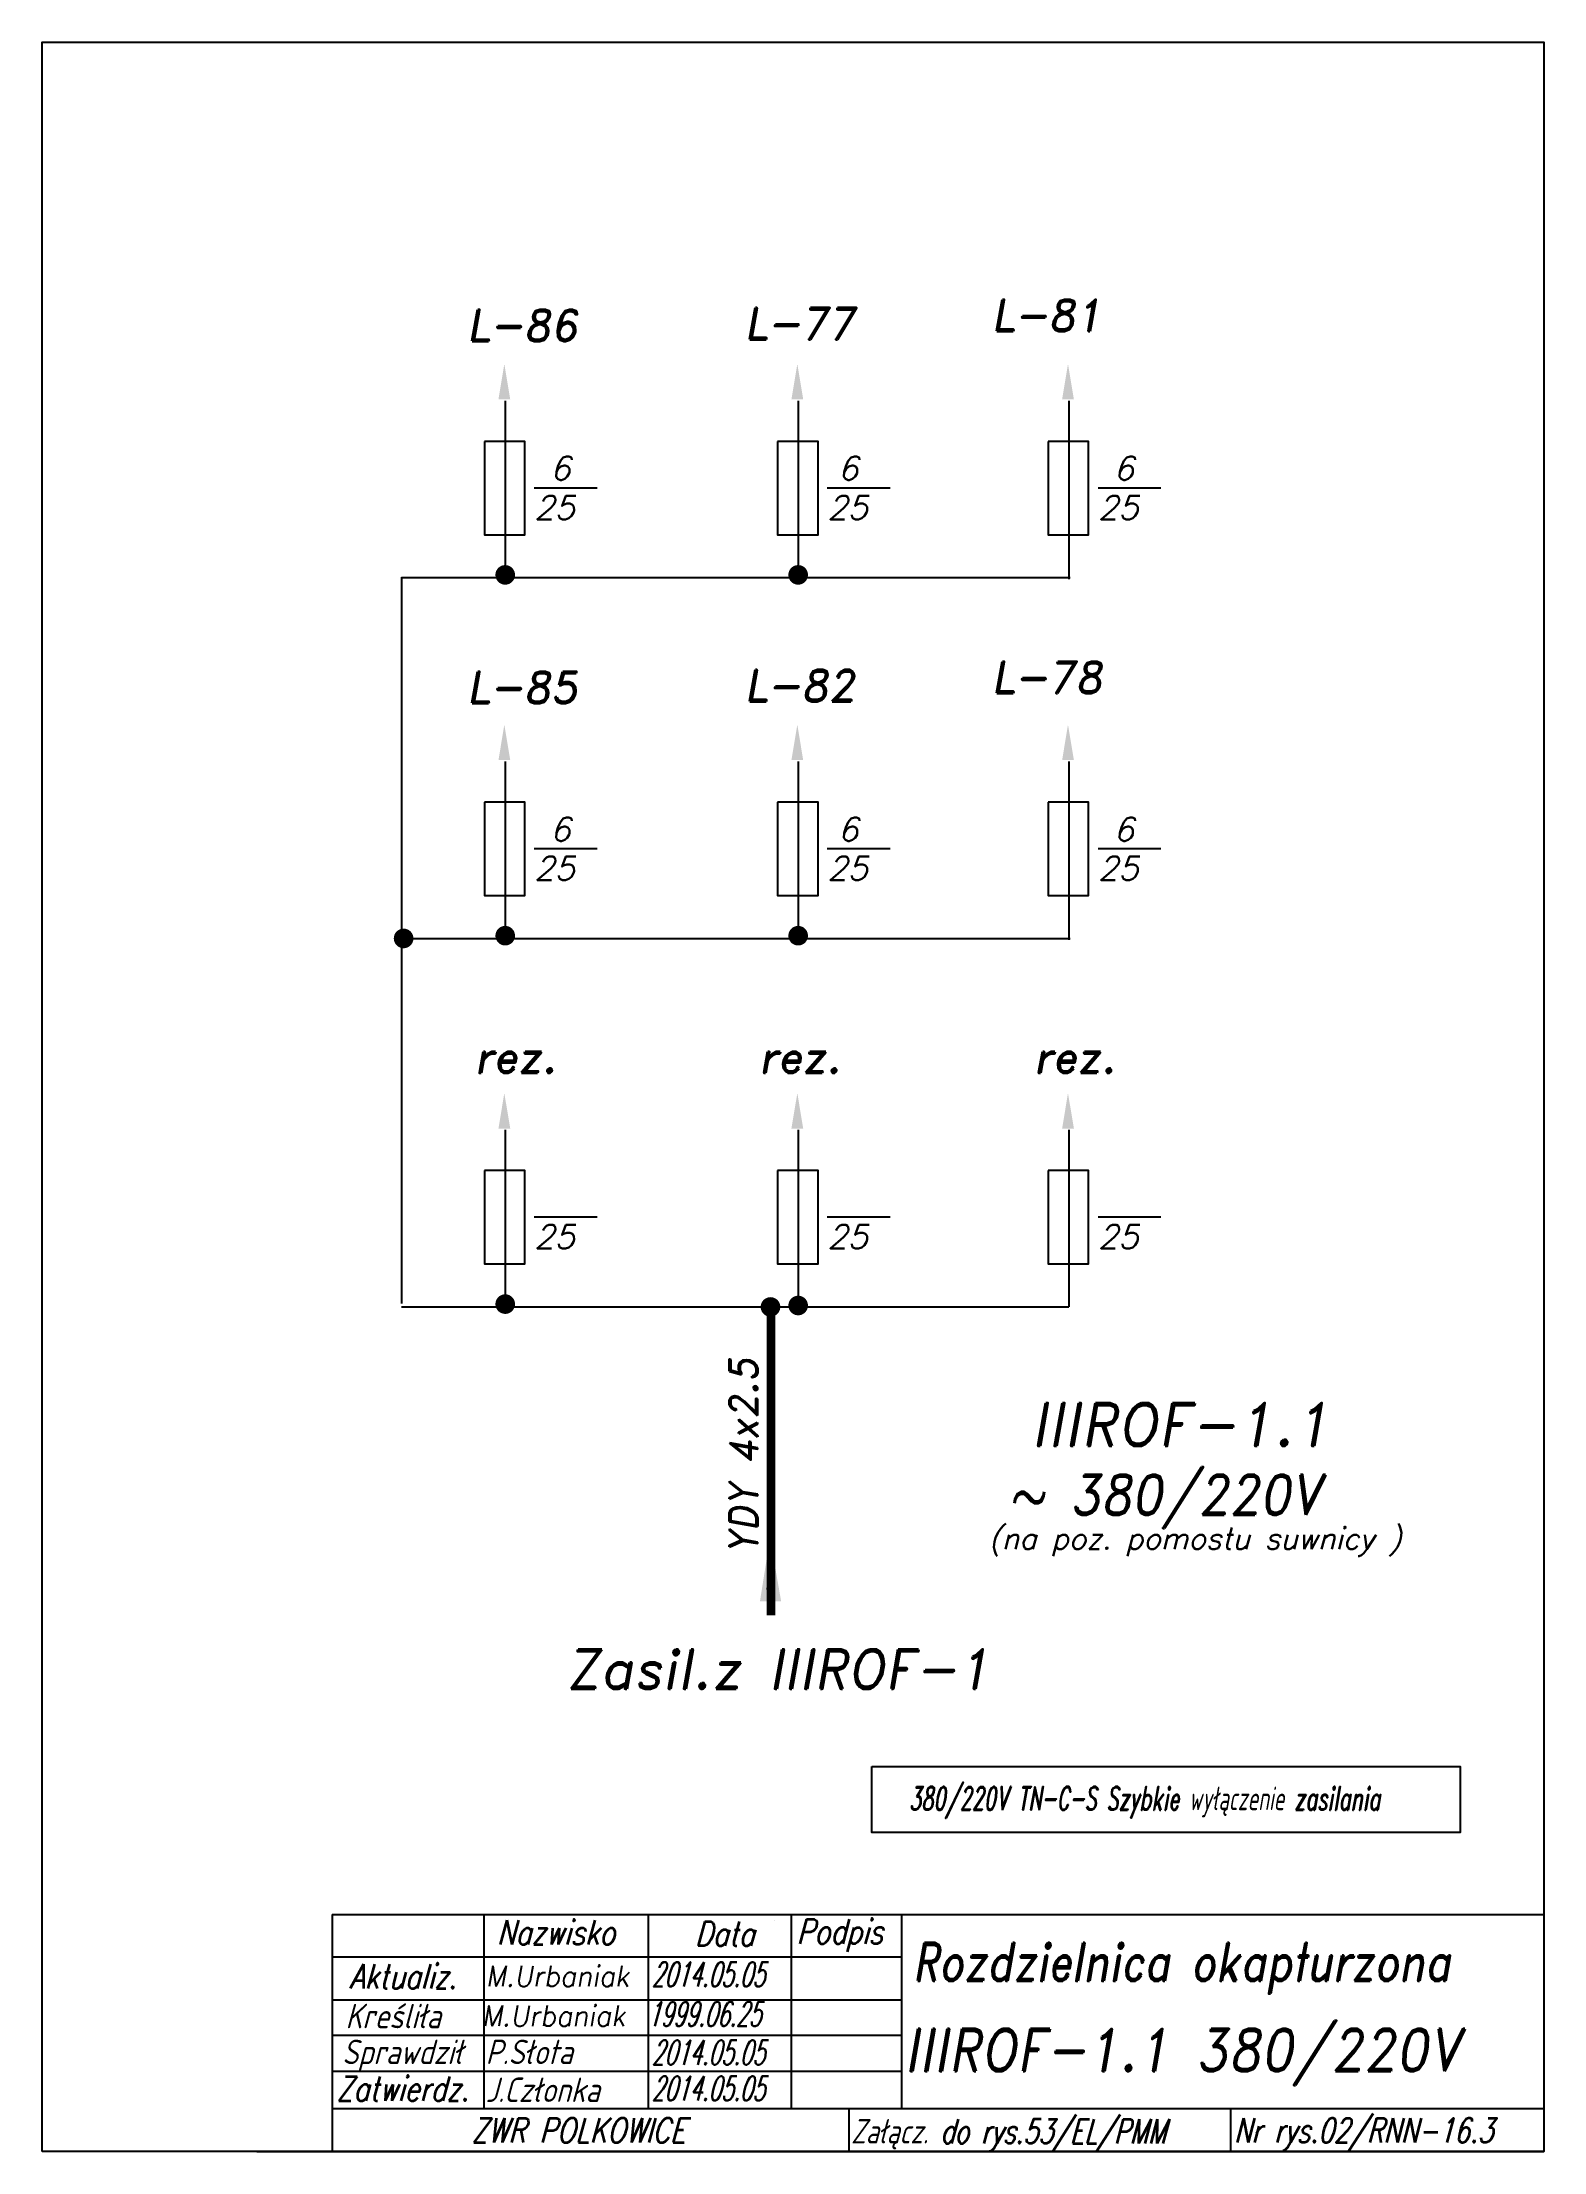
# Model space of a CAD drawing. Extents: x 0 to 210, y 0 to 295.
import ezdxf

# ---------------------------------------------------------------- set-up
doc = ezdxf.new("R2010")
doc.units = 0
doc.header["$MEASUREMENT"] = 0
doc.layers.get('0').update_dxf_attribs({"linetype": 'CONTINUOUS'})
doc.layers.add('LINIE', color=4, linetype='CONTINUOUS')
doc.styles.add('ROMAND', font='romand', dxfattribs={"oblique": 15, "height": 4})
doc.styles.add('ROMANS', font='romans', dxfattribs={"oblique": 15, "height": 3})

msp = doc.modelspace()

# ---------------------------------------------------------------- linework, layer by layer
at = {"color": 7}
for p, q in [((64.75, 244.86), (64.75, 219.91)), ((105.73, 244.86), (105.73, 219.91)), ((143.58, 244.86), (143.58, 219.91)), ((68.82, 232.67), (77.62, 232.67)), ((109.8, 232.67), (118.6, 232.67)), ((147.66, 232.67), (156.46, 232.67)), ((50.23, 220.2), (50.23, 118.58)), ((50.23, 220.12), (143.76, 220.12)), ((64.75, 194.4), (64.75, 169.45)), ((105.73, 194.4), (105.73, 169.45)), ((143.58, 194.4), (143.58, 169.45)), ((68.82, 182.22), (77.62, 182.22)), ((109.8, 182.22), (118.6, 182.22)), ((147.66, 182.22), (156.46, 182.22)), ((50.23, 169.66), (143.76, 169.66)), ((64.75, 142.88), (64.75, 117.94)), ((105.73, 142.88), (105.73, 117.94)), ((143.58, 142.88), (143.58, 118.15)), ((68.82, 130.7), (77.62, 130.7)), ((109.8, 130.7), (118.6, 130.7)), ((147.66, 130.7), (156.46, 130.7)), ((50.23, 118.15), (143.58, 118.15)), ((101.31, 78.75), (102.41, 78.75)), ((84.76, 33.17), (84.76, 6.04)), ((104.76, 33.17), (104.76, 6.04)), ((102.48, 32.27), (102.48, 32.27)), ((40.54, 27.25), (120.04, 27.25)), ((40.54, 21.21), (120.1, 21.21)), ((40.54, 16.27), (120.21, 16.27)), ((40.54, 11.23), (120.1, 11.23)), ((112.8, 6.04), (112.8, 0)), ((166.21, 6.04), (166.21, 0)), ((30.01, 0), (30.01, 0)), ((30.01, 0), (30.01, 0))]:
    msp.add_line(p, q, dxfattribs=at)
for points in [[(0, 0), (0, 295), (210, 295), (210, 0)], [(61.88, 239.17), (61.88, 226.12), (67.52, 226.12), (67.52, 239.17)], [(102.85, 239.17), (102.85, 226.12), (108.5, 226.12), (108.5, 239.17)], [(140.71, 239.17), (140.71, 226.12), (146.35, 226.12), (146.35, 239.17)], [(61.88, 188.72), (61.88, 175.66), (67.52, 175.66), (67.52, 188.72)], [(102.85, 188.72), (102.85, 175.66), (108.5, 175.66), (108.5, 188.72)], [(140.71, 188.72), (140.71, 175.66), (146.35, 175.66), (146.35, 188.72)], [(61.88, 137.2), (61.88, 124.15), (67.52, 124.15), (67.52, 137.2)], [(102.85, 137.2), (102.85, 124.15), (108.5, 124.15), (108.5, 137.2)], [(140.71, 137.2), (140.71, 124.15), (146.35, 124.15), (146.35, 137.2)]]:
    msp.add_lwpolyline(points, close=True, dxfattribs=at)
at = {"color": 7, "const_width": 1.37}
for points in [[(64.07, 220.5, 1), (65.44, 220.5, 1)], [(105.04, 220.5, 1), (106.41, 220.5, 1)], [(64.07, 170.04, 1), (65.44, 170.04, 1)], [(105.04, 170.04, 1), (106.41, 170.04, 1)], [(49.86, 169.66, 1), (51.23, 169.66, 1)], [(64.07, 118.52, 1), (65.44, 118.52, 1)], [(101.17, 118.12, 1), (102.54, 118.12, 1)], [(105.04, 118.32, 1), (106.41, 118.32, 1)]]:
    msp.add_lwpolyline(points, format="xyb", close=True, dxfattribs=at)
at = {"color": 7, "const_width": 1.21}
msp.add_lwpolyline([(101.93, 118.38), (101.93, 74.98)], dxfattribs=at)
msp.add_lwpolyline([(116.01, 53.83), (198.32, 53.83), (198.32, 44.61), (116.01, 44.61)], close=True)
at = {"color": 7}
for points in [[(64.63, 249.99), (65.46, 245.04), (63.81, 245.04)], [(105.61, 249.99), (106.43, 245.04), (104.78, 245.04)], [(143.46, 249.99), (144.29, 245.04), (142.64, 245.04)], [(64.63, 199.54), (65.46, 194.59), (63.81, 194.59)], [(105.61, 199.54), (106.43, 194.59), (104.78, 194.59)], [(143.46, 199.54), (144.29, 194.59), (142.64, 194.59)], [(64.63, 148.02), (65.46, 143.07), (63.81, 143.07)], [(105.61, 148.02), (106.43, 143.07), (104.78, 143.07)], [(143.46, 148.02), (144.29, 143.07), (142.64, 143.07)], [(101.79, 85.83), (103.34, 76.97), (100.38, 76.94)]]:
    msp.add_solid(points, dxfattribs=at)
at = {"layer": 'LINIE', "color": 7}
for p, q in [((210, 36.86), (210, 0)), ((40.54, 33.17), (210, 33.17)), ((40.54, 33.17), (40.54, 0)), ((61.76, 33.17), (61.76, 6.04)), ((120.16, 33.14), (120.16, 6.04)), ((40.54, 6.04), (210, 6.04)), ((210, 0), (25.01, 0)), ((30, 0), (30, 0)), ((30.01, 0), (210, 0)), ((110.18, 0), (110.18, -0.04)), ((210, 0), (210, 0))]:
    msp.add_line(p, q, dxfattribs=at)

# ---------------------------------------------------------------- texts
at = {"color": 7}
for s, height, style, oblique, p in [('L-86         ', 4.4, 'ROMAND', 10, (59.4, 253.18)), ('L-77           ', 4.4, 'ROMAND', 10, (98.21, 253.44)), ('L-81', 4.4, 'ROMAND', 10, (132.77, 254.59)), ('6', 3.3, 'ROMANS', 15, (71.05, 233.77)), ('6', 3.3, 'ROMANS', 15, (111.3, 233.77)), ('6', 3.3, 'ROMANS', 15, (149.85, 233.77)), ('25', 3.3, 'ROMANS', 15, (68.82, 228.27)), ('25', 3.3, 'ROMANS', 15, (109.8, 228.27)), ('25', 3.3, 'ROMANS', 15, (147.66, 228.27)), ('L-85          ', 4.4, 'ROMAND', 10, (59.4, 202.55)), ('L-82          ', 4.4, 'ROMAND', 10, (98.21, 202.81)), ('L-78', 4.4, 'ROMAND', 10, (132.77, 203.96)), ('6', 3.3, 'ROMANS', 15, (71.05, 183.27)), ('6', 3.3, 'ROMANS', 15, (111.3, 183.27)), ('6', 3.3, 'ROMANS', 15, (149.85, 183.27)), ('25', 3.3, 'ROMANS', 15, (68.82, 177.82)), ('25', 3.3, 'ROMANS', 15, (109.8, 177.82)), ('25', 3.3, 'ROMANS', 15, (147.66, 177.82)), ('rez.     ', 4.4, 'ROMAND', 10, (60.43, 150.85)), ('rez.     ', 4.4, 'ROMAND', 10, (100.22, 150.85)), ('rez.     ', 4.4, 'ROMAND', 10, (138.65, 150.85)), ('25', 3.3, 'ROMANS', 15, (68.82, 126.3)), ('25', 3.3, 'ROMANS', 15, (109.8, 126.3)), ('25', 3.3, 'ROMANS', 15, (147.66, 126.3)), ('IIIROF-1.1', 6, 'ROMAND', 10, (138.27, 98.68)), ('(na poz. pomostu suwnicy )', 3, 'ROMANS', 15, (132.39, 84.26)), ('Zasil.z IIIROF-1', 5.5, 'ROMAND', 10, (73.27, 64.72))]:
    msp.add_text(s, height=height, dxfattribs=dict(at, style=style, oblique=oblique)).set_placement(p)
at = {"color": 7, "style": 'ROMAND', "oblique": 10}
msp.add_text('YDY 4x2.5  ', height=3.9, rotation=90, dxfattribs=at).set_placement((100.03, 83.56))
at = {"color": 7}
for s, height, style, oblique, width, p in [('~ 380/220V', 5.6, 'ROMAND', 10, 0.9, (135.05, 89.06)), ('380/220V TN-C-S Szybkie wyłączenie zasilania', 3.3, 'ROMAND', 10, 0.6, (121.25, 47.74)), ('Nazwisko', 3.42, 'ROMANS', 15, 0.8, (63.59, 28.94)), ('Podpis', 3.42, 'ROMANS', 15, 0.8, (105.5, 29.06)), ('Data', 3.42, 'ROMANS', 15, 0.8, (91.27, 28.75)), ('Rozdzielnica okapturzona', 5.3, 'ROMAND', 10, 0.8, (121.75, 23.87)), ('Aktualiz.', 3.42, 'ROMANS', 15, 0.8, (42.96, 22.79)), ('M.Urbaniak', 2.9, 'ROMANS', 10, 0.95, (62.02, 23.09)), ('2014.05.05', 3.42, 'ROMANS', 15, 0.6, (85.26, 23.07)), ('Kreśliła', 3.42, 'ROMANS', 15, 0.8, (42.42, 17.24)), ('1999.06.25', 3.42, 'ROMANS', 15, 0.6, (84.72, 17.52)), ('M.Urbaniak', 2.9, 'ROMANS', 10, 0.95, (61.48, 17.54)), ('IIIROF-1.1 380/220V', 5.9, 'ROMAND', 10, 0.9, (120.56, 11.26)), ('Sprawdził', 3.42, 'ROMANS', 15, 0.8, (41.97, 12.23)), ('P.Słota', 3.42, 'ROMANS', 15, 0.8, (62.02, 12.23)), ('2014.05.05', 3.42, 'ROMANS', 15, 0.6, (85.26, 12.14)), ('Zatwierdz.', 3.42, 'ROMANS', 15, 0.8, (41.15, 7.08)), ('J.Członka', 3.42, 'ROMANS', 15, 0.8, (62.02, 6.93)), ('2014.05.05', 3.42, 'ROMANS', 15, 0.6, (85.26, 7.12)), ('ZWR POLKOWICE', 3.42, 'ROMANS', 15, 0.8, (60, 1.25)), ('Załącz. do rys.53/EL/PMM', 3.42, 'ROMANS', 15, 0.72, (113.13, 1.13)), ('Nr rys.02/RNN-16.3', 3.42, 'ROMANS', 15, 0.75, (166.67, 1.25))]:
    msp.add_text(s, height=height, dxfattribs=dict(at, style=style, oblique=oblique, width=width)).set_placement(p)

doc.saveas('drawing.dxf')
